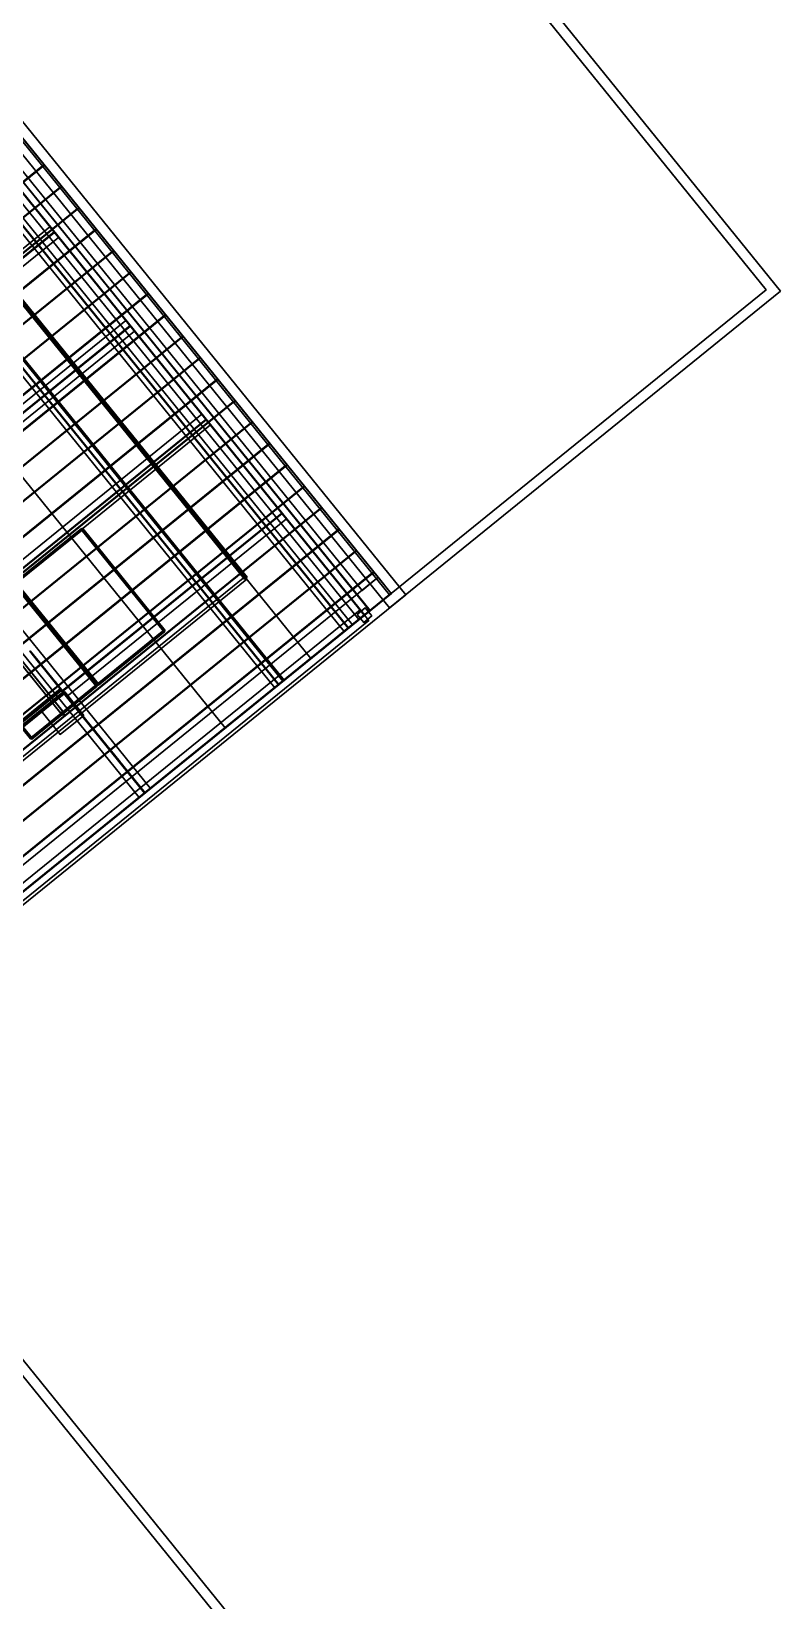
# Model space of a CAD drawing. Header units: millimetres. Extents: x -55410 to 22204, y -30537 to 57267.
# Drawn here: x 11332 to 22204, y -1208 to 21559 of the extents above; entities that cross this region are included whole.
import ezdxf

# ---------------------------------------------------------------- set-up
doc = ezdxf.new("R2010")
doc.units = ezdxf.units.MM
for name, color, linetype in [('B1_east_lower_cross_members', 7, 'Continuous'), ('B2_I_beams', 7, 'Continuous'), ('castellated_flanges', 7, 'Continuous'), ('castellated_webs', 7, 'Continuous'), ('CHS_transverse_braces', 7, 'Continuous'), ('context_east_service', 7, 'Continuous'), ('context_roof_coping', 7, 'Continuous'), ('context_south_entrance', 7, 'Continuous'), ('deck_profile_ribs', 7, 'Continuous'), ('flytower_brick_E', 7, 'Continuous'), ('flytower_brick_S', 7, 'Continuous'), ('flytower_timber_E', 7, 'Continuous'), ('flytower_timber_S', 7, 'Continuous'), ('full_web_castellated_end_beam', 7, 'Continuous'), ('inside_wall_E', 7, 'Continuous'), ('metal_roof_deck', 7, 'Continuous'), ('primary_I_end_frames', 7, 'Continuous'), ('PV_aluminium_frames', 7, 'Continuous'), ('PV_row_1', 7, 'Continuous'), ('PV_support_bases', 7, 'Continuous'), ('PV_support_frames', 7, 'Continuous'), ('roof_edge_upstand', 7, 'Continuous'), ('roof_safety_line', 7, 'Continuous'), ('roof_support_posts', 7, 'Continuous'), ('upper_gallery_floor', 7, 'Continuous')]:
    doc.layers.add(name, color=color, linetype=linetype)

msp = doc.modelspace()

# ---------------------------------------------------------------- linework, layer by layer
at = {"layer": 'B1_east_lower_cross_members'}
for points in [[(8416, 16144, 17012), (8542, 15989, 17012), (11728, 18569, 17012), (11602, 18724, 17012)], [(8542, 15989, 17000), (8416, 16144, 17000), (11602, 18724, 17000), (11728, 18569, 17000)], [(8416, 16144, 17000), (8416, 16144, 17012), (11602, 18724, 17012), (11602, 18724, 17000)], [(8416, 16144, 17250), (8542, 15989, 17250), (11728, 18569, 17250), (11602, 18724, 17250)], [(8542, 15989, 17238), (8416, 16144, 17238), (11602, 18724, 17238), (11728, 18569, 17238)], [(8416, 16144, 17238), (8416, 16144, 17250), (11602, 18724, 17250), (11602, 18724, 17238)], [(11602, 18724, 17012), (11728, 18569, 17012), (11728, 18569, 17000), (11602, 18724, 17000)], [(11602, 18724, 17250), (11728, 18569, 17250), (11728, 18569, 17238), (11602, 18724, 17238)], [(8476, 16069, 17238), (8481, 16063, 17238), (11668, 18643, 17238), (11662, 18650, 17238)], [(8481, 16063, 17012), (8476, 16069, 17012), (11662, 18650, 17012), (11668, 18643, 17012)], [(8476, 16069, 17012), (8476, 16069, 17238), (11662, 18650, 17238), (11662, 18650, 17012)], [(8481, 16063, 17238), (8481, 16063, 17012), (11668, 18643, 17012), (11668, 18643, 17238)], [(8542, 15989, 17012), (8542, 15989, 17000), (11728, 18569, 17000), (11728, 18569, 17012)], [(8542, 15989, 17250), (8542, 15989, 17238), (11728, 18569, 17238), (11728, 18569, 17250)], [(11662, 18650, 17238), (11668, 18643, 17238), (11668, 18643, 17012), (11662, 18650, 17012)], [(9517, 14784, 17012), (9643, 14629, 17012), (12829, 17209, 17012), (12703, 17364, 17012)], [(9643, 14629, 17000), (9517, 14784, 17000), (12703, 17364, 17000), (12829, 17209, 17000)], [(9517, 14784, 17000), (9517, 14784, 17012), (12703, 17364, 17012), (12703, 17364, 17000)], [(9517, 14784, 17250), (9643, 14629, 17250), (12829, 17209, 17250), (12703, 17364, 17250)], [(9643, 14629, 17238), (9517, 14784, 17238), (12703, 17364, 17238), (12829, 17209, 17238)], [(9517, 14784, 17238), (9517, 14784, 17250), (12703, 17364, 17250), (12703, 17364, 17238)], [(12703, 17364, 17012), (12829, 17209, 17012), (12829, 17209, 17000), (12703, 17364, 17000)], [(12703, 17364, 17250), (12829, 17209, 17250), (12829, 17209, 17238), (12703, 17364, 17238)], [(9577, 14709, 17238), (9583, 14703, 17238), (12769, 17283, 17238), (12764, 17290, 17238)], [(9583, 14703, 17012), (9577, 14709, 17012), (12764, 17290, 17012), (12769, 17283, 17012)], [(9577, 14709, 17012), (9577, 14709, 17238), (12764, 17290, 17238), (12764, 17290, 17012)], [(9583, 14703, 17238), (9583, 14703, 17012), (12769, 17283, 17012), (12769, 17283, 17238)], [(9643, 14629, 17012), (9643, 14629, 17000), (12829, 17209, 17000), (12829, 17209, 17012)], [(9643, 14629, 17250), (9643, 14629, 17238), (12829, 17209, 17238), (12829, 17209, 17250)], [(12764, 17290, 17238), (12769, 17283, 17238), (12769, 17283, 17012), (12764, 17290, 17012)], [(10618, 13424, 17012), (10744, 13269, 17012), (13931, 15849, 17012), (13805, 16004, 17012)], [(10744, 13269, 17000), (10618, 13424, 17000), (13805, 16004, 17000), (13931, 15849, 17000)], [(10618, 13424, 17000), (10618, 13424, 17012), (13805, 16004, 17012), (13805, 16004, 17000)], [(10618, 13424, 17250), (10744, 13269, 17250), (13931, 15849, 17250), (13805, 16004, 17250)], [(10744, 13269, 17238), (10618, 13424, 17238), (13805, 16004, 17238), (13931, 15849, 17238)], [(10618, 13424, 17238), (10618, 13424, 17250), (13805, 16004, 17250), (13805, 16004, 17238)], [(13805, 16004, 17012), (13931, 15849, 17012), (13931, 15849, 17000), (13805, 16004, 17000)], [(13805, 16004, 17250), (13931, 15849, 17250), (13931, 15849, 17238), (13805, 16004, 17238)], [(10679, 13349, 17238), (10684, 13343, 17238), (13870, 15923, 17238), (13865, 15930, 17238)], [(10684, 13343, 17012), (10679, 13349, 17012), (13865, 15930, 17012), (13870, 15923, 17012)], [(10679, 13349, 17012), (10679, 13349, 17238), (13865, 15930, 17238), (13865, 15930, 17012)], [(10684, 13343, 17238), (10684, 13343, 17012), (13870, 15923, 17012), (13870, 15923, 17238)], [(10744, 13269, 17012), (10744, 13269, 17000), (13931, 15849, 17000), (13931, 15849, 17012)], [(10744, 13269, 17250), (10744, 13269, 17238), (13931, 15849, 17238), (13931, 15849, 17250)], [(13865, 15930, 17238), (13870, 15923, 17238), (13870, 15923, 17012), (13865, 15930, 17012)], [(11720, 12064, 17012), (11846, 11909, 17012), (15032, 14489, 17012), (14906, 14644, 17012)], [(11846, 11909, 17000), (11720, 12064, 17000), (14906, 14644, 17000), (15032, 14489, 17000)], [(11720, 12064, 17000), (11720, 12064, 17012), (14906, 14644, 17012), (14906, 14644, 17000)], [(11720, 12064, 17250), (11846, 11909, 17250), (15032, 14489, 17250), (14906, 14644, 17250)], [(11846, 11909, 17238), (11720, 12064, 17238), (14906, 14644, 17238), (15032, 14489, 17238)], [(11720, 12064, 17238), (11720, 12064, 17250), (14906, 14644, 17250), (14906, 14644, 17238)], [(14906, 14644, 17012), (15032, 14489, 17012), (15032, 14489, 17000), (14906, 14644, 17000)], [(14906, 14644, 17250), (15032, 14489, 17250), (15032, 14489, 17238), (14906, 14644, 17238)], [(11780, 11989, 17238), (11785, 11983, 17238), (14971, 14563, 17238), (14966, 14570, 17238)], [(11785, 11983, 17012), (11780, 11989, 17012), (14966, 14570, 17012), (14971, 14563, 17012)], [(11780, 11989, 17012), (11780, 11989, 17238), (14966, 14570, 17238), (14966, 14570, 17012)], [(11785, 11983, 17238), (11785, 11983, 17012), (14971, 14563, 17012), (14971, 14563, 17238)], [(11846, 11909, 17012), (11846, 11909, 17000), (15032, 14489, 17000), (15032, 14489, 17012)], [(11846, 11909, 17250), (11846, 11909, 17238), (15032, 14489, 17238), (15032, 14489, 17250)], [(14966, 14570, 17238), (14971, 14563, 17238), (14971, 14563, 17012), (14966, 14570, 17012)], [(11720, 12064, 17012), (11720, 12064, 17000), (11846, 11909, 17000), (11846, 11909, 17012)], [(11720, 12064, 17250), (11720, 12064, 17238), (11846, 11909, 17238), (11846, 11909, 17250)], [(11780, 11989, 17238), (11780, 11989, 17012), (11785, 11983, 17012), (11785, 11983, 17238)]]:
    msp.add_3dface(points, dxfattribs=at)
at = {"layer": 'B2_I_beams'}
for points in [[(15873, 12854, 17462), (15990, 12948, 17462), (9319, 21186, 17462), (9202, 21092, 17462)], [(15990, 12948, 17450), (15873, 12854, 17450), (9202, 21092, 17450), (9319, 21186, 17450)], [(15873, 12854, 17650), (15990, 12948, 17650), (9319, 21186, 17650), (9202, 21092, 17650)], [(15990, 12948, 17638), (15873, 12854, 17638), (9202, 21092, 17638), (9319, 21186, 17638)], [(15990, 12948, 17462), (15990, 12948, 17450), (9319, 21186, 17450), (9319, 21186, 17462)], [(15990, 12948, 17650), (15990, 12948, 17638), (9319, 21186, 17638), (9319, 21186, 17650)], [(15873, 12854, 17450), (15873, 12854, 17462), (9202, 21092, 17462), (9202, 21092, 17450)], [(15873, 12854, 17638), (15873, 12854, 17650), (9202, 21092, 17650), (9202, 21092, 17638)], [(15928, 12899, 17638), (15935, 12904, 17638), (9264, 21141, 17638), (9258, 21136, 17638)], [(15935, 12904, 17462), (15928, 12899, 17462), (9258, 21136, 17462), (9264, 21141, 17462)], [(15928, 12899, 17462), (15928, 12899, 17638), (9258, 21136, 17638), (9258, 21136, 17462)], [(15935, 12904, 17638), (15935, 12904, 17462), (9264, 21141, 17462), (9264, 21141, 17638)], [(14863, 12036, 17462), (14979, 12130, 17462), (8309, 20368, 17462), (8192, 20273, 17462)], [(14979, 12130, 17450), (14863, 12036, 17450), (8192, 20273, 17450), (8309, 20368, 17450)], [(14863, 12036, 17650), (14979, 12130, 17650), (8309, 20368, 17650), (8192, 20273, 17650)], [(14979, 12130, 17638), (14863, 12036, 17638), (8192, 20273, 17638), (8309, 20368, 17638)], [(14863, 12036, 17450), (14863, 12036, 17462), (8192, 20273, 17462), (8192, 20273, 17450)], [(14863, 12036, 17638), (14863, 12036, 17650), (8192, 20273, 17650), (8192, 20273, 17638)], [(14918, 12080, 17638), (14924, 12085, 17638), (8254, 20323, 17638), (8247, 20318, 17638)], [(14924, 12085, 17462), (14918, 12080, 17462), (8247, 20318, 17462), (8254, 20323, 17462)], [(14918, 12080, 17462), (14918, 12080, 17638), (8247, 20318, 17638), (8247, 20318, 17462)], [(14924, 12085, 17638), (14924, 12085, 17462), (8254, 20323, 17462), (8254, 20323, 17638)], [(14979, 12130, 17462), (14979, 12130, 17450), (8309, 20368, 17450), (8309, 20368, 17462)], [(14979, 12130, 17650), (14979, 12130, 17638), (8309, 20368, 17638), (8309, 20368, 17650)], [(15873, 12854, 17462), (15873, 12854, 17450), (15990, 12948, 17450), (15990, 12948, 17462)], [(15873, 12854, 17650), (15873, 12854, 17638), (15990, 12948, 17638), (15990, 12948, 17650)], [(15928, 12899, 17638), (15928, 12899, 17462), (15935, 12904, 17462), (15935, 12904, 17638)], [(14863, 12036, 17462), (14863, 12036, 17450), (14979, 12130, 17450), (14979, 12130, 17462)], [(14863, 12036, 17650), (14863, 12036, 17638), (14979, 12130, 17638), (14979, 12130, 17650)], [(14918, 12080, 17638), (14918, 12080, 17462), (14924, 12085, 17462), (14924, 12085, 17638)]]:
    msp.add_3dface(points, dxfattribs=at)
at = {"layer": 'castellated_flanges'}
for points in [[(12897, 10444, 17165), (6226, 18681, 17165), (6389, 18813, 17165), (13060, 10576, 17165)], [(12897, 10444, 17183), (13060, 10576, 17183), (6389, 18813, 17183), (6226, 18681, 17183)], [(12897, 10444, 17947), (6226, 18681, 17947), (6389, 18813, 17947), (13060, 10576, 17947)], [(12897, 10444, 17965), (13060, 10576, 17965), (6389, 18813, 17965), (6226, 18681, 17965)], [(6226, 18681, 17165), (12897, 10444, 17165), (12897, 10444, 17183), (6226, 18681, 17183)], [(6226, 18681, 17947), (12897, 10444, 17947), (12897, 10444, 17965), (6226, 18681, 17965)], [(13060, 10576, 17165), (6389, 18813, 17165), (6389, 18813, 17183), (13060, 10576, 17183)], [(13060, 10576, 17947), (6389, 18813, 17947), (6389, 18813, 17965), (13060, 10576, 17965)], [(12897, 10444, 17165), (13060, 10576, 17165), (13060, 10576, 17183), (12897, 10444, 17183)], [(12897, 10444, 17947), (13060, 10576, 17947), (13060, 10576, 17965), (12897, 10444, 17965)]]:
    msp.add_3dface(points, dxfattribs=at)
at = {"layer": 'castellated_webs'}
for points in [[(11863, 11880, 17183), (11308, 12567, 17183), (11314, 12572, 17183), (11870, 11885, 17183)], [(11308, 12567, 17334), (11863, 11880, 17334), (11870, 11885, 17334), (11314, 12572, 17334)], [(11863, 11880, 17796), (11308, 12567, 17796), (11314, 12572, 17796), (11870, 11885, 17796)], [(11308, 12567, 17947), (11863, 11880, 17947), (11870, 11885, 17947), (11314, 12572, 17947)], [(11418, 12431, 17334), (11308, 12567, 17334), (11314, 12572, 17334), (11424, 12436, 17334)], [(11308, 12567, 17796), (11418, 12431, 17796), (11424, 12436, 17796), (11314, 12572, 17796)], [(11863, 11880, 17334), (11308, 12567, 17334), (11308, 12567, 17183), (11863, 11880, 17183)], [(11863, 11880, 17947), (11308, 12567, 17947), (11308, 12567, 17796), (11863, 11880, 17796)], [(11418, 12431, 17796), (11308, 12567, 17796), (11308, 12567, 17334), (11418, 12431, 17334)], [(11870, 11885, 17183), (11314, 12572, 17183), (11314, 12572, 17334), (11870, 11885, 17334)], [(11870, 11885, 17796), (11314, 12572, 17796), (11314, 12572, 17947), (11870, 11885, 17947)], [(11424, 12436, 17334), (11314, 12572, 17334), (11314, 12572, 17796), (11424, 12436, 17796)], [(11418, 12431, 17796), (11418, 12431, 17334), (11424, 12436, 17334), (11424, 12436, 17796)], [(11502, 12327, 17796), (11418, 12431, 17565), (11424, 12436, 17565), (11508, 12332, 17796)], [(11418, 12431, 17565), (11418, 12431, 17796), (11424, 12436, 17796), (11424, 12436, 17565)], [(11418, 12431, 17796), (11502, 12327, 17796), (11508, 12332, 17796), (11424, 12436, 17796)], [(11502, 12327, 17334), (11418, 12431, 17334), (11424, 12436, 17334), (11508, 12332, 17334)], [(11418, 12431, 17334), (11418, 12431, 17565), (11424, 12436, 17565), (11424, 12436, 17334)], [(11418, 12431, 17565), (11502, 12327, 17334), (11508, 12332, 17334), (11424, 12436, 17565)], [(11418, 12431, 17796), (11418, 12431, 17565), (11502, 12327, 17796)], [(11418, 12431, 17565), (11418, 12431, 17334), (11502, 12327, 17334)], [(11508, 12332, 17796), (11424, 12436, 17565), (11424, 12436, 17796)], [(11508, 12332, 17334), (11424, 12436, 17334), (11424, 12436, 17565)], [(11753, 12016, 17565), (11669, 12120, 17796), (11676, 12125, 17796), (11760, 12021, 17565)], [(11669, 12120, 17796), (11753, 12016, 17796), (11760, 12021, 17796), (11676, 12125, 17796)], [(11753, 12016, 17334), (11669, 12120, 17334), (11676, 12125, 17334), (11760, 12021, 17334)], [(11669, 12120, 17334), (11753, 12016, 17565), (11760, 12021, 17565), (11676, 12125, 17334)], [(11753, 12016, 17796), (11669, 12120, 17796), (11753, 12016, 17565)], [(11753, 12016, 17565), (11669, 12120, 17334), (11753, 12016, 17334)], [(11760, 12021, 17565), (11676, 12125, 17796), (11760, 12021, 17796)], [(11760, 12021, 17334), (11676, 12125, 17334), (11760, 12021, 17565)], [(11863, 11880, 17334), (11753, 12016, 17334), (11760, 12021, 17334), (11870, 11885, 17334)], [(11753, 12016, 17334), (11753, 12016, 17796), (11760, 12021, 17796), (11760, 12021, 17334)], [(11753, 12016, 17796), (11863, 11880, 17796), (11870, 11885, 17796), (11760, 12021, 17796)], [(11753, 12016, 17796), (11753, 12016, 17565), (11760, 12021, 17565), (11760, 12021, 17796)], [(11753, 12016, 17565), (11753, 12016, 17334), (11760, 12021, 17334), (11760, 12021, 17565)], [(11863, 11880, 17796), (11753, 12016, 17796), (11753, 12016, 17334), (11863, 11880, 17334)], [(11870, 11885, 17334), (11760, 12021, 17334), (11760, 12021, 17796), (11870, 11885, 17796)], [(12419, 11194, 17183), (11863, 11880, 17183), (11870, 11885, 17183), (12426, 11199, 17183)], [(11863, 11880, 17183), (11863, 11880, 17334), (11870, 11885, 17334), (11870, 11885, 17183)], [(11863, 11880, 17334), (12419, 11194, 17334), (12426, 11199, 17334), (11870, 11885, 17334)], [(12419, 11194, 17796), (11863, 11880, 17796), (11870, 11885, 17796), (12426, 11199, 17796)], [(11863, 11880, 17796), (11863, 11880, 17947), (11870, 11885, 17947), (11870, 11885, 17796)], [(11863, 11880, 17947), (12419, 11194, 17947), (12426, 11199, 17947), (11870, 11885, 17947)], [(11974, 11744, 17334), (11863, 11880, 17334), (11870, 11885, 17334), (11980, 11749, 17334)], [(11863, 11880, 17334), (11863, 11880, 17796), (11870, 11885, 17796), (11870, 11885, 17334)], [(11863, 11880, 17796), (11974, 11744, 17796), (11980, 11749, 17796), (11870, 11885, 17796)], [(11863, 11880, 17334), (11863, 11880, 17183), (11870, 11885, 17183), (11870, 11885, 17334)], [(11863, 11880, 17947), (11863, 11880, 17796), (11870, 11885, 17796), (11870, 11885, 17947)], [(11863, 11880, 17796), (11863, 11880, 17334), (11870, 11885, 17334), (11870, 11885, 17796)], [(12419, 11194, 17334), (11863, 11880, 17334), (11863, 11880, 17183), (12419, 11194, 17183)], [(12419, 11194, 17947), (11863, 11880, 17947), (11863, 11880, 17796), (12419, 11194, 17796)], [(11974, 11744, 17796), (11863, 11880, 17796), (11863, 11880, 17334), (11974, 11744, 17334)], [(12426, 11199, 17183), (11870, 11885, 17183), (11870, 11885, 17334), (12426, 11199, 17334)], [(12426, 11199, 17796), (11870, 11885, 17796), (11870, 11885, 17947), (12426, 11199, 17947)], [(11980, 11749, 17334), (11870, 11885, 17334), (11870, 11885, 17796), (11980, 11749, 17796)], [(11974, 11744, 17796), (11974, 11744, 17334), (11980, 11749, 17334), (11980, 11749, 17796)], [(12057, 11640, 17796), (11974, 11744, 17565), (11980, 11749, 17565), (12064, 11646, 17796)], [(11974, 11744, 17565), (11974, 11744, 17796), (11980, 11749, 17796), (11980, 11749, 17565)], [(11974, 11744, 17796), (12057, 11640, 17796), (12064, 11646, 17796), (11980, 11749, 17796)], [(12057, 11640, 17334), (11974, 11744, 17334), (11980, 11749, 17334), (12064, 11646, 17334)], [(11974, 11744, 17334), (11974, 11744, 17565), (11980, 11749, 17565), (11980, 11749, 17334)], [(11974, 11744, 17565), (12057, 11640, 17334), (12064, 11646, 17334), (11980, 11749, 17565)], [(11974, 11744, 17796), (11974, 11744, 17565), (12057, 11640, 17796)], [(11974, 11744, 17565), (11974, 11744, 17334), (12057, 11640, 17334)], [(12064, 11646, 17796), (11980, 11749, 17565), (11980, 11749, 17796)], [(12064, 11646, 17334), (11980, 11749, 17334), (11980, 11749, 17565)], [(12309, 11330, 17565), (12225, 11433, 17796), (12232, 11438, 17796), (12315, 11335, 17565)], [(12225, 11433, 17796), (12309, 11330, 17796), (12315, 11335, 17796), (12232, 11438, 17796)], [(12309, 11330, 17334), (12225, 11433, 17334), (12232, 11438, 17334), (12315, 11335, 17334)], [(12225, 11433, 17334), (12309, 11330, 17565), (12315, 11335, 17565), (12232, 11438, 17334)], [(12309, 11330, 17796), (12225, 11433, 17796), (12309, 11330, 17565)], [(12309, 11330, 17565), (12225, 11433, 17334), (12309, 11330, 17334)], [(12315, 11335, 17565), (12232, 11438, 17796), (12315, 11335, 17796)], [(12315, 11335, 17334), (12232, 11438, 17334), (12315, 11335, 17565)], [(12419, 11194, 17334), (12309, 11330, 17334), (12315, 11335, 17334), (12426, 11199, 17334)], [(12309, 11330, 17334), (12309, 11330, 17796), (12315, 11335, 17796), (12315, 11335, 17334)], [(12309, 11330, 17796), (12419, 11194, 17796), (12426, 11199, 17796), (12315, 11335, 17796)], [(12309, 11330, 17796), (12309, 11330, 17565), (12315, 11335, 17565), (12315, 11335, 17796)], [(12309, 11330, 17565), (12309, 11330, 17334), (12315, 11335, 17334), (12315, 11335, 17565)], [(12419, 11194, 17796), (12309, 11330, 17796), (12309, 11330, 17334), (12419, 11194, 17334)], [(12426, 11199, 17334), (12315, 11335, 17334), (12315, 11335, 17796), (12426, 11199, 17796)], [(12975, 10507, 17183), (12419, 11194, 17183), (12426, 11199, 17183), (12981, 10512, 17183)], [(12419, 11194, 17183), (12419, 11194, 17334), (12426, 11199, 17334), (12426, 11199, 17183)], [(12419, 11194, 17334), (12975, 10507, 17334), (12981, 10512, 17334), (12426, 11199, 17334)], [(12975, 10507, 17796), (12419, 11194, 17796), (12426, 11199, 17796), (12981, 10512, 17796)], [(12419, 11194, 17796), (12419, 11194, 17947), (12426, 11199, 17947), (12426, 11199, 17796)], [(12419, 11194, 17947), (12975, 10507, 17947), (12981, 10512, 17947), (12426, 11199, 17947)], [(12529, 11058, 17334), (12419, 11194, 17334), (12426, 11199, 17334), (12536, 11063, 17334)], [(12419, 11194, 17334), (12419, 11194, 17796), (12426, 11199, 17796), (12426, 11199, 17334)], [(12419, 11194, 17796), (12529, 11058, 17796), (12536, 11063, 17796), (12426, 11199, 17796)], [(12419, 11194, 17334), (12419, 11194, 17183), (12426, 11199, 17183), (12426, 11199, 17334)], [(12419, 11194, 17947), (12419, 11194, 17796), (12426, 11199, 17796), (12426, 11199, 17947)], [(12419, 11194, 17796), (12419, 11194, 17334), (12426, 11199, 17334), (12426, 11199, 17796)], [(12975, 10507, 17334), (12419, 11194, 17334), (12419, 11194, 17183), (12975, 10507, 17183)], [(12975, 10507, 17947), (12419, 11194, 17947), (12419, 11194, 17796), (12975, 10507, 17796)], [(12529, 11058, 17796), (12419, 11194, 17796), (12419, 11194, 17334), (12529, 11058, 17334)], [(12981, 10512, 17183), (12426, 11199, 17183), (12426, 11199, 17334), (12981, 10512, 17334)], [(12981, 10512, 17796), (12426, 11199, 17796), (12426, 11199, 17947), (12981, 10512, 17947)], [(12536, 11063, 17334), (12426, 11199, 17334), (12426, 11199, 17796), (12536, 11063, 17796)], [(12529, 11058, 17796), (12529, 11058, 17334), (12536, 11063, 17334), (12536, 11063, 17796)], [(12613, 10954, 17796), (12529, 11058, 17565), (12536, 11063, 17565), (12620, 10959, 17796)], [(12529, 11058, 17565), (12529, 11058, 17796), (12536, 11063, 17796), (12536, 11063, 17565)], [(12529, 11058, 17796), (12613, 10954, 17796), (12620, 10959, 17796), (12536, 11063, 17796)], [(12613, 10954, 17334), (12529, 11058, 17334), (12536, 11063, 17334), (12620, 10959, 17334)], [(12529, 11058, 17334), (12529, 11058, 17565), (12536, 11063, 17565), (12536, 11063, 17334)], [(12529, 11058, 17565), (12613, 10954, 17334), (12620, 10959, 17334), (12536, 11063, 17565)], [(12529, 11058, 17796), (12529, 11058, 17565), (12613, 10954, 17796)], [(12529, 11058, 17565), (12529, 11058, 17334), (12613, 10954, 17334)], [(12620, 10959, 17796), (12536, 11063, 17565), (12536, 11063, 17796)], [(12620, 10959, 17334), (12536, 11063, 17334), (12536, 11063, 17565)], [(12865, 10643, 17565), (12781, 10747, 17796), (12787, 10752, 17796), (12871, 10648, 17565)], [(12781, 10747, 17796), (12865, 10643, 17796), (12871, 10648, 17796), (12787, 10752, 17796)], [(12865, 10643, 17334), (12781, 10747, 17334), (12787, 10752, 17334), (12871, 10648, 17334)], [(12781, 10747, 17334), (12865, 10643, 17565), (12871, 10648, 17565), (12787, 10752, 17334)], [(12865, 10643, 17796), (12781, 10747, 17796), (12865, 10643, 17565)], [(12865, 10643, 17565), (12781, 10747, 17334), (12865, 10643, 17334)], [(12871, 10648, 17565), (12787, 10752, 17796), (12871, 10648, 17796)], [(12871, 10648, 17334), (12787, 10752, 17334), (12871, 10648, 17565)], [(12975, 10507, 17334), (12865, 10643, 17334), (12871, 10648, 17334), (12981, 10512, 17334)], [(12865, 10643, 17334), (12865, 10643, 17796), (12871, 10648, 17796), (12871, 10648, 17334)], [(12865, 10643, 17796), (12975, 10507, 17796), (12981, 10512, 17796), (12871, 10648, 17796)], [(12865, 10643, 17796), (12865, 10643, 17565), (12871, 10648, 17565), (12871, 10648, 17796)], [(12865, 10643, 17565), (12865, 10643, 17334), (12871, 10648, 17334), (12871, 10648, 17565)], [(12975, 10507, 17796), (12865, 10643, 17796), (12865, 10643, 17334), (12975, 10507, 17334)], [(12981, 10512, 17334), (12871, 10648, 17334), (12871, 10648, 17796), (12981, 10512, 17796)], [(12975, 10507, 17334), (12975, 10507, 17183), (12981, 10512, 17183), (12981, 10512, 17334)], [(12975, 10507, 17947), (12975, 10507, 17796), (12981, 10512, 17796), (12981, 10512, 17947)], [(12975, 10507, 17796), (12975, 10507, 17334), (12981, 10512, 17334), (12981, 10512, 17796)]]:
    msp.add_3dface(points, dxfattribs=at)
at = {"layer": 'CHS_transverse_braces'}
for points in [[(9431, 10129, 17099), (9426, 10136, 17125), (11751, 12019, 17125), (11757, 12012, 17099)], [(9426, 10136, 17125), (9431, 10129, 17151), (11757, 12012, 17151), (11751, 12019, 17125)], [(9446, 10112, 17082), (9431, 10129, 17099), (11757, 12012, 17099), (11771, 11995, 17082)], [(9431, 10129, 17151), (9446, 10112, 17168), (11771, 11995, 17168), (11757, 12012, 17151)], [(9463, 10090, 17082), (9446, 10112, 17082), (11771, 11995, 17082), (11788, 11973, 17082)], [(9446, 10112, 17168), (9463, 10090, 17168), (11788, 11973, 17168), (11771, 11995, 17168)], [(9477, 10072, 17099), (9463, 10090, 17082), (11788, 11973, 17082), (11802, 11955, 17099)], [(9463, 10090, 17168), (9477, 10072, 17151), (11802, 11955, 17151), (11788, 11973, 17168)], [(9483, 10066, 17125), (9477, 10072, 17099), (11802, 11955, 17099), (11808, 11949, 17125)], [(9477, 10072, 17151), (9483, 10066, 17125), (11808, 11949, 17125), (11802, 11955, 17151)], [(11808, 11949, 17125), (11757, 12012, 17099), (11751, 12019, 17125)], [(11808, 11949, 17125), (11751, 12019, 17125), (11757, 12012, 17151)], [(11808, 11949, 17125), (11771, 11995, 17082), (11757, 12012, 17099)], [(11808, 11949, 17125), (11757, 12012, 17151), (11771, 11995, 17168)], [(11808, 11949, 17125), (11788, 11973, 17082), (11771, 11995, 17082)], [(11808, 11949, 17125), (11771, 11995, 17168), (11788, 11973, 17168)], [(11808, 11949, 17125), (11802, 11955, 17099), (11788, 11973, 17082)], [(11808, 11949, 17125), (11788, 11973, 17168), (11802, 11955, 17151)]]:
    msp.add_3dface(points, dxfattribs=at)
at = {"layer": 'context_east_service'}
for points in [[(16553, 13405), (-9564, 45656), (-4124, 50061), (21993, 17810)], [(16553, 13405, 6000), (21993, 17810, 6000), (-4124, 50061, 6000), (-9564, 45656, 6000)], [(21993, 17810), (-4124, 50061), (-4124, 50061, 6000), (21993, 17810, 6000)], [(-9564, 45656), (16553, 13405), (16553, 13405, 6000), (-9564, 45656, 6000)], [(16553, 13405), (21993, 17810), (21993, 17810, 6000), (16553, 13405, 6000)]]:
    msp.add_3dface(points, dxfattribs=at)
at = {"layer": 'context_roof_coping'}
for points in [[(16531, 13194, 6000), (-9775, 45678, 6000), (-4101, 50272, 6000), (22204, 17788, 6000)], [(16531, 13194, 6180), (22204, 17788, 6180), (-4101, 50272, 6180), (-9775, 45678, 6180)], [(22204, 17788, 6000), (-4101, 50272, 6000), (-4101, 50272, 6180), (22204, 17788, 6180)], [(-9775, 45678, 6000), (16531, 13194, 6000), (16531, 13194, 6180), (-9775, 45678, 6180)], [(16531, 13194, 6000), (22204, 17788, 6000), (22204, 17788, 6180), (16531, 13194, 6180)], [(-2259, -18106, 7500), (-10314, -8159, 7500), (7794, 6504, 7500), (15849, -3443, 7500)], [(-2259, -18106, 7680), (15849, -3443, 7680), (7794, 6504, 7680), (-10314, -8159, 7680)], [(15849, -3443, 7500), (7794, 6504, 7500), (7794, 6504, 7680), (15849, -3443, 7680)]]:
    msp.add_3dface(points, dxfattribs=at)
at = {"layer": 'context_south_entrance'}
for points in [[(-2236, -17895), (-10103, -8181), (7771, 6293), (15638, -3421)], [(-2236, -17895, 7500), (15638, -3421, 7500), (7771, 6293, 7500), (-10103, -8181, 7500)], [(15638, -3421), (7771, 6293), (7771, 6293, 7500), (15638, -3421, 7500)]]:
    msp.add_3dface(points, dxfattribs=at)
at = {"layer": 'deck_profile_ribs'}
for points in [[(-5037, 6220, 17967), (-5032, 6214, 17967), (11521, 19619, 17967), (11516, 19625, 17967)], [(-5032, 6214, 17959), (-5037, 6220, 17959), (11516, 19625, 17959), (11521, 19619, 17959)], [(-5037, 6220, 17959), (-5037, 6220, 17967), (11516, 19625, 17967), (11516, 19625, 17959)], [(-5032, 6214, 17967), (-5032, 6214, 17959), (11521, 19619, 17959), (11521, 19619, 17967)], [(11516, 19625, 17967), (11521, 19619, 17967), (11521, 19619, 17959), (11516, 19625, 17959)], [(-4785, 5909, 17967), (-4780, 5903, 17967), (11773, 19308, 17967), (11768, 19314, 17967)], [(-4780, 5903, 17959), (-4785, 5909, 17959), (11768, 19314, 17959), (11773, 19308, 17959)], [(-4785, 5909, 17959), (-4785, 5909, 17967), (11768, 19314, 17967), (11768, 19314, 17959)], [(-4780, 5903, 17967), (-4780, 5903, 17959), (11773, 19308, 17959), (11773, 19308, 17967)], [(11768, 19314, 17967), (11773, 19308, 17967), (11773, 19308, 17959), (11768, 19314, 17959)], [(-4534, 5599, 17967), (-4529, 5592, 17967), (12025, 18997, 17967), (12020, 19003, 17967)], [(-4529, 5592, 17959), (-4534, 5599, 17959), (12020, 19003, 17959), (12025, 18997, 17959)], [(-4534, 5599, 17959), (-4534, 5599, 17967), (12020, 19003, 17967), (12020, 19003, 17959)], [(-4529, 5592, 17967), (-4529, 5592, 17959), (12025, 18997, 17959), (12025, 18997, 17967)], [(12020, 19003, 17967), (12025, 18997, 17967), (12025, 18997, 17959), (12020, 19003, 17959)], [(-4282, 5288, 17967), (-4277, 5281, 17967), (12276, 18686, 17967), (12271, 18692, 17967)], [(-4277, 5281, 17959), (-4282, 5288, 17959), (12271, 18692, 17959), (12276, 18686, 17959)], [(-4282, 5288, 17959), (-4282, 5288, 17967), (12271, 18692, 17967), (12271, 18692, 17959)], [(-4277, 5281, 17967), (-4277, 5281, 17959), (12276, 18686, 17959), (12276, 18686, 17967)], [(12271, 18692, 17967), (12276, 18686, 17967), (12276, 18686, 17959), (12271, 18692, 17959)], [(-4030, 4977, 17967), (-4025, 4971, 17967), (12528, 18375, 17967), (12523, 18381, 17967)], [(-4025, 4971, 17959), (-4030, 4977, 17959), (12523, 18381, 17959), (12528, 18375, 17959)], [(-4030, 4977, 17959), (-4030, 4977, 17967), (12523, 18381, 17967), (12523, 18381, 17959)], [(-4025, 4971, 17967), (-4025, 4971, 17959), (12528, 18375, 17959), (12528, 18375, 17967)], [(12523, 18381, 17967), (12528, 18375, 17967), (12528, 18375, 17959), (12523, 18381, 17959)], [(-3778, 4666, 17967), (-3773, 4660, 17967), (12780, 18064, 17967), (12775, 18071, 17967)], [(-3773, 4660, 17959), (-3778, 4666, 17959), (12775, 18071, 17959), (12780, 18064, 17959)], [(-3778, 4666, 17959), (-3778, 4666, 17967), (12775, 18071, 17967), (12775, 18071, 17959)], [(-3773, 4660, 17967), (-3773, 4660, 17959), (12780, 18064, 17959), (12780, 18064, 17967)], [(12775, 18071, 17967), (12780, 18064, 17967), (12780, 18064, 17959), (12775, 18071, 17959)], [(-3527, 4355, 17967), (-3522, 4349, 17967), (13032, 17753, 17967), (13026, 17760, 17967)], [(-3522, 4349, 17959), (-3527, 4355, 17959), (13026, 17760, 17959), (13032, 17753, 17959)], [(-3527, 4355, 17959), (-3527, 4355, 17967), (13026, 17760, 17967), (13026, 17760, 17959)], [(13026, 17760, 17967), (13032, 17753, 17967), (13032, 17753, 17959), (13026, 17760, 17959)], [(-3522, 4349, 17967), (-3522, 4349, 17959), (13032, 17753, 17959), (13032, 17753, 17967)], [(-3275, 4044, 17967), (-3270, 4038, 17967), (13283, 17443, 17967), (13278, 17449, 17967)], [(-3270, 4038, 17959), (-3275, 4044, 17959), (13278, 17449, 17959), (13283, 17443, 17959)], [(-3275, 4044, 17959), (-3275, 4044, 17967), (13278, 17449, 17967), (13278, 17449, 17959)], [(-3270, 4038, 17967), (-3270, 4038, 17959), (13283, 17443, 17959), (13283, 17443, 17967)], [(13278, 17449, 17967), (13283, 17443, 17967), (13283, 17443, 17959), (13278, 17449, 17959)], [(-3023, 3733, 17967), (-3018, 3727, 17967), (13535, 17132, 17967), (13530, 17138, 17967)], [(-3018, 3727, 17959), (-3023, 3733, 17959), (13530, 17138, 17959), (13535, 17132, 17959)], [(-3023, 3733, 17959), (-3023, 3733, 17967), (13530, 17138, 17967), (13530, 17138, 17959)], [(-3018, 3727, 17967), (-3018, 3727, 17959), (13535, 17132, 17959), (13535, 17132, 17967)], [(13530, 17138, 17967), (13535, 17132, 17967), (13535, 17132, 17959), (13530, 17138, 17959)], [(-2772, 3423, 17967), (-2766, 3416, 17967), (13787, 16821, 17967), (13782, 16827, 17967)], [(-2766, 3416, 17959), (-2772, 3423, 17959), (13782, 16827, 17959), (13787, 16821, 17959)], [(-2772, 3423, 17959), (-2772, 3423, 17967), (13782, 16827, 17967), (13782, 16827, 17959)], [(-2766, 3416, 17967), (-2766, 3416, 17959), (13787, 16821, 17959), (13787, 16821, 17967)], [(13782, 16827, 17967), (13787, 16821, 17967), (13787, 16821, 17959), (13782, 16827, 17959)], [(-2520, 3112, 17967), (-2515, 3105, 17967), (14038, 16510, 17967), (14033, 16516, 17967)], [(-2515, 3105, 17959), (-2520, 3112, 17959), (14033, 16516, 17959), (14038, 16510, 17959)], [(-2520, 3112, 17959), (-2520, 3112, 17967), (14033, 16516, 17967), (14033, 16516, 17959)], [(-2515, 3105, 17967), (-2515, 3105, 17959), (14038, 16510, 17959), (14038, 16510, 17967)], [(14033, 16516, 17967), (14038, 16510, 17967), (14038, 16510, 17959), (14033, 16516, 17959)], [(-2268, 2801, 17967), (-2263, 2795, 17967), (14290, 16199, 17967), (14285, 16205, 17967)], [(-2263, 2795, 17959), (-2268, 2801, 17959), (14285, 16205, 17959), (14290, 16199, 17959)], [(-2268, 2801, 17959), (-2268, 2801, 17967), (14285, 16205, 17967), (14285, 16205, 17959)], [(-2263, 2795, 17967), (-2263, 2795, 17959), (14290, 16199, 17959), (14290, 16199, 17967)], [(14285, 16205, 17967), (14290, 16199, 17967), (14290, 16199, 17959), (14285, 16205, 17959)], [(-2016, 2490, 17967), (-2011, 2484, 17967), (14542, 15888, 17967), (14537, 15894, 17967)], [(-2011, 2484, 17959), (-2016, 2490, 17959), (14537, 15894, 17959), (14542, 15888, 17959)], [(-2016, 2490, 17959), (-2016, 2490, 17967), (14537, 15894, 17967), (14537, 15894, 17959)], [(-2011, 2484, 17967), (-2011, 2484, 17959), (14542, 15888, 17959), (14542, 15888, 17967)], [(14537, 15894, 17967), (14542, 15888, 17967), (14542, 15888, 17959), (14537, 15894, 17959)], [(-1765, 2179, 17967), (-1760, 2173, 17967), (14794, 15577, 17967), (14789, 15584, 17967)], [(-1760, 2173, 17959), (-1765, 2179, 17959), (14789, 15584, 17959), (14794, 15577, 17959)], [(-1765, 2179, 17959), (-1765, 2179, 17967), (14789, 15584, 17967), (14789, 15584, 17959)], [(-1760, 2173, 17967), (-1760, 2173, 17959), (14794, 15577, 17959), (14794, 15577, 17967)], [(14789, 15584, 17967), (14794, 15577, 17967), (14794, 15577, 17959), (14789, 15584, 17959)], [(-1513, 1868, 17967), (-1508, 1862, 17967), (15045, 15267, 17967), (15040, 15273, 17967)], [(-1508, 1862, 17959), (-1513, 1868, 17959), (15040, 15273, 17959), (15045, 15267, 17959)], [(-1513, 1868, 17959), (-1513, 1868, 17967), (15040, 15273, 17967), (15040, 15273, 17959)], [(-1508, 1862, 17967), (-1508, 1862, 17959), (15045, 15267, 17959), (15045, 15267, 17967)], [(15040, 15273, 17967), (15045, 15267, 17967), (15045, 15267, 17959), (15040, 15273, 17959)], [(-1261, 1557, 17967), (-1256, 1551, 17967), (15297, 14956, 17967), (15292, 14962, 17967)], [(-1256, 1551, 17959), (-1261, 1557, 17959), (15292, 14962, 17959), (15297, 14956, 17959)], [(-1261, 1557, 17959), (-1261, 1557, 17967), (15292, 14962, 17967), (15292, 14962, 17959)], [(-1256, 1551, 17967), (-1256, 1551, 17959), (15297, 14956, 17959), (15297, 14956, 17967)], [(15292, 14962, 17967), (15297, 14956, 17967), (15297, 14956, 17959), (15292, 14962, 17959)], [(-1009, 1247, 17967), (-1004, 1240, 17967), (15549, 14645, 17967), (15544, 14651, 17967)], [(-1004, 1240, 17959), (-1009, 1247, 17959), (15544, 14651, 17959), (15549, 14645, 17959)], [(-1009, 1247, 17959), (-1009, 1247, 17967), (15544, 14651, 17967), (15544, 14651, 17959)], [(-1004, 1240, 17967), (-1004, 1240, 17959), (15549, 14645, 17959), (15549, 14645, 17967)], [(15544, 14651, 17967), (15549, 14645, 17967), (15549, 14645, 17959), (15544, 14651, 17959)], [(-758, 936, 17967), (-753, 929, 17967), (15801, 14334, 17967), (15796, 14340, 17967)], [(-753, 929, 17959), (-758, 936, 17959), (15796, 14340, 17959), (15801, 14334, 17959)], [(-758, 936, 17959), (-758, 936, 17967), (15796, 14340, 17967), (15796, 14340, 17959)], [(-753, 929, 17967), (-753, 929, 17959), (15801, 14334, 17959), (15801, 14334, 17967)], [(15796, 14340, 17967), (15801, 14334, 17967), (15801, 14334, 17959), (15796, 14340, 17959)], [(-506, 625, 17967), (-501, 619, 17967), (16052, 14023, 17967), (16047, 14029, 17967)], [(-501, 619, 17959), (-506, 625, 17959), (16047, 14029, 17959), (16052, 14023, 17959)], [(-506, 625, 17959), (-506, 625, 17967), (16047, 14029, 17967), (16047, 14029, 17959)], [(-501, 619, 17967), (-501, 619, 17959), (16052, 14023, 17959), (16052, 14023, 17967)], [(16047, 14029, 17967), (16052, 14023, 17967), (16052, 14023, 17959), (16047, 14029, 17959)], [(-254, 314, 17967), (-249, 308, 17967), (16304, 13712, 17967), (16299, 13718, 17967)], [(-249, 308, 17959), (-254, 314, 17959), (16299, 13718, 17959), (16304, 13712, 17959)], [(-254, 314, 17959), (-254, 314, 17967), (16299, 13718, 17967), (16299, 13718, 17959)], [(-249, 308, 17967), (-249, 308, 17959), (16304, 13712, 17959), (16304, 13712, 17967)], [(16299, 13718, 17967), (16304, 13712, 17967), (16304, 13712, 17959), (16299, 13718, 17959)], [(-3, 3, 17967), (3, -3, 17967), (16556, 13401, 17967), (16551, 13408, 17967)], [(3, -3, 17959), (-3, 3, 17959), (16551, 13408, 17959), (16556, 13401, 17959)], [(-3, 3, 17959), (-3, 3, 17967), (16551, 13408, 17967), (16551, 13408, 17959)], [(3, -3, 17967), (3, -3, 17959), (16556, 13401, 17959), (16556, 13401, 17967)], [(16551, 13408, 17967), (16556, 13401, 17967), (16556, 13401, 17959), (16551, 13408, 17959)]]:
    msp.add_3dface(points, dxfattribs=at)
at = {"layer": 'flytower_brick_E'}
msp.add_3dface([(16764, 13382), (8709, 23330), (8709, 23330, 10000), (16764, 13382, 10000)], dxfattribs=at)
at = {"layer": 'flytower_brick_S'}
msp.add_3dface([(-22, -211), (16764, 13382), (16764, 13382, 10000), (-22, -211, 10000)], dxfattribs=at)
at = {"layer": 'flytower_timber_E'}
msp.add_3dface([(16764, 13382, 10000), (8709, 23330, 10000), (8709, 23330, 18000), (16764, 13382, 18000)], dxfattribs=at)
at = {"layer": 'flytower_timber_S'}
msp.add_3dface([(-22, -211, 10000), (16764, 13382, 10000), (16764, 13382, 18000), (-22, -211, 18000)], dxfattribs=at)
at = {"layer": 'full_web_castellated_end_beam'}
for points in [[(16083, 13024, 17183), (16246, 13156, 17183), (9575, 21394, 17183), (9412, 21262, 17183)], [(16246, 13156, 17165), (16083, 13024, 17165), (9412, 21262, 17165), (9575, 21394, 17165)], [(16083, 13024, 17965), (16246, 13156, 17965), (9575, 21394, 17965), (9412, 21262, 17965)], [(16246, 13156, 17947), (16083, 13024, 17947), (9412, 21262, 17947), (9575, 21394, 17947)], [(16083, 13024, 17165), (16083, 13024, 17183), (9412, 21262, 17183), (9412, 21262, 17165)], [(16083, 13024, 17947), (16083, 13024, 17965), (9412, 21262, 17965), (9412, 21262, 17947)], [(16162, 13087, 17947), (16168, 13092, 17947), (9497, 21330, 17947), (9491, 21325, 17947)], [(16168, 13092, 17183), (16162, 13087, 17183), (9491, 21325, 17183), (9497, 21330, 17183)], [(16162, 13087, 17183), (16162, 13087, 17947), (9491, 21325, 17947), (9491, 21325, 17183)], [(16168, 13092, 17947), (16168, 13092, 17183), (9497, 21330, 17183), (9497, 21330, 17947)], [(16246, 13156, 17183), (16246, 13156, 17165), (9575, 21394, 17165), (9575, 21394, 17183)], [(16246, 13156, 17965), (16246, 13156, 17947), (9575, 21394, 17947), (9575, 21394, 17965)], [(16083, 13024, 17183), (16083, 13024, 17165), (16246, 13156, 17165), (16246, 13156, 17183)], [(16083, 13024, 17965), (16083, 13024, 17947), (16246, 13156, 17947), (16246, 13156, 17965)], [(16162, 13087, 17947), (16162, 13087, 17183), (16168, 13092, 17183), (16168, 13092, 17947)]]:
    msp.add_3dface(points, dxfattribs=at)
at = {"layer": 'inside_wall_E'}
msp.add_3dface([(16530, 13386, 14565), (8663, 23100, 14565), (8663, 23100, 17965), (16530, 13386, 17965)], dxfattribs=at)
at = {"layer": 'metal_roof_deck'}
for points in [[(16242, 13153, 17965), (9257, 21779, 17965), (9568, 22031, 17965), (16553, 13405, 17965)], [(16242, 13153, 18000), (16553, 13405, 18000), (9568, 22031, 18000), (9257, 21779, 18000)], [(16553, 13405, 17965), (9568, 22031, 17965), (9568, 22031, 18000), (16553, 13405, 18000)], [(15387, 12461, 17965), (8402, 21087, 17965), (9257, 21779, 17965), (16242, 13153, 17965)], [(15387, 12461, 18000), (16242, 13153, 18000), (9257, 21779, 18000), (8402, 21087, 18000)], [(16242, 13153, 17965), (9257, 21779, 17965), (9257, 21779, 18000), (16242, 13153, 18000)], [(9257, 21779, 17965), (16242, 13153, 17965), (16242, 13153, 18000), (9257, 21779, 18000)], [(14999, 12146, 17965), (8013, 20772, 17965), (8402, 21087, 17965), (15387, 12461, 17965)], [(14999, 12146, 18000), (15387, 12461, 18000), (8402, 21087, 18000), (8013, 20772, 18000)], [(15387, 12461, 17965), (8402, 21087, 17965), (8402, 21087, 18000), (15387, 12461, 18000)], [(8402, 21087, 17965), (15387, 12461, 17965), (15387, 12461, 18000), (8402, 21087, 18000)], [(14144, 11454, 17965), (7159, 20080, 17965), (8013, 20772, 17965), (14999, 12146, 17965)], [(14144, 11454, 18000), (14999, 12146, 18000), (8013, 20772, 18000), (7159, 20080, 18000)], [(14999, 12146, 17965), (8013, 20772, 17965), (8013, 20772, 18000), (14999, 12146, 18000)], [(8013, 20772, 17965), (14999, 12146, 17965), (14999, 12146, 18000), (8013, 20772, 18000)], [(10880, 8810, 17965), (3895, 17437, 17965), (7159, 20080, 17965), (14144, 11454, 17965)], [(10880, 8810, 18000), (14144, 11454, 18000), (7159, 20080, 18000), (3895, 17437, 18000)], [(14144, 11454, 17965), (7159, 20080, 17965), (7159, 20080, 18000), (14144, 11454, 18000)], [(7159, 20080, 17965), (14144, 11454, 17965), (14144, 11454, 18000), (7159, 20080, 18000)], [(16242, 13153, 17965), (16553, 13405, 17965), (16553, 13405, 18000), (16242, 13153, 18000)], [(15387, 12461, 17965), (16242, 13153, 17965), (16242, 13153, 18000), (15387, 12461, 18000)], [(14999, 12146, 17965), (15387, 12461, 17965), (15387, 12461, 18000), (14999, 12146, 18000)], [(14144, 11454, 17965), (14999, 12146, 17965), (14999, 12146, 18000), (14144, 11454, 18000)], [(10880, 8810, 17965), (14144, 11454, 17965), (14144, 11454, 18000), (10880, 8810, 18000)]]:
    msp.add_3dface(points, dxfattribs=at)
at = {"layer": 'primary_I_end_frames'}
for points in [[(-63, 78, 17012), (63, -78, 17012), (16228, 13012, 17012), (16102, 13168, 17012)], [(63, -78, 17000), (-63, 78, 17000), (16102, 13168, 17000), (16228, 13012, 17000)], [(-63, 78, 17000), (-63, 78, 17012), (16102, 13168, 17012), (16102, 13168, 17000)], [(-63, 78, 17250), (63, -78, 17250), (16228, 13012, 17250), (16102, 13168, 17250)], [(63, -78, 17238), (-63, 78, 17238), (16102, 13168, 17238), (16228, 13012, 17238)], [(-63, 78, 17238), (-63, 78, 17250), (16102, 13168, 17250), (16102, 13168, 17238)], [(-3, 3, 17238), (3, -3, 17238), (16167, 13087, 17238), (16162, 13093, 17238)], [(3, -3, 17012), (-3, 3, 17012), (16162, 13093, 17012), (16167, 13087, 17012)], [(-3, 3, 17012), (-3, 3, 17238), (16162, 13093, 17238), (16162, 13093, 17012)], [(3, -3, 17238), (3, -3, 17012), (16167, 13087, 17012), (16167, 13087, 17238)], [(63, -78, 17012), (63, -78, 17000), (16228, 13012, 17000), (16228, 13012, 17012)], [(63, -78, 17250), (63, -78, 17238), (16228, 13012, 17238), (16228, 13012, 17250)], [(16102, 13168, 17012), (16228, 13012, 17012), (16228, 13012, 17000), (16102, 13168, 17000)], [(16102, 13168, 17250), (16228, 13012, 17250), (16228, 13012, 17238), (16102, 13168, 17238)], [(16162, 13093, 17238), (16167, 13087, 17238), (16167, 13087, 17012), (16162, 13093, 17012)]]:
    msp.add_3dface(points, dxfattribs=at)
at = {"layer": 'PV_aluminium_frames'}
for points in [[(12073, 14329, 18692), (12058, 14348, 18692), (11093, 13567, 18692), (11108, 13547, 18692)], [(12058, 14348, 18692), (12058, 14348, 18668), (11093, 13567, 18668), (11093, 13567, 18692)], [(12058, 14348, 18668), (12073, 14329, 18668), (11108, 13547, 18668), (11093, 13567, 18668)], [(12058, 14328, 18692), (12077, 14344, 18692), (12073, 14349, 18668), (12054, 14333, 18668)], [(13269, 12872, 18188), (13249, 12856, 18188), (12054, 14333, 18668), (12073, 14349, 18668)], [(12073, 14329, 18692), (12073, 14329, 18668), (12058, 14348, 18668), (12058, 14348, 18692)], [(13253, 12852, 18212), (13273, 12867, 18212), (12077, 14344, 18692), (12058, 14328, 18692)], [(13273, 12867, 18212), (13269, 12872, 18188), (12073, 14349, 18668), (12077, 14344, 18692)], [(12073, 14329, 18668), (12073, 14329, 18692), (11108, 13547, 18692), (11108, 13547, 18668)], [(13249, 12856, 18188), (13253, 12852, 18212), (12058, 14328, 18692), (12054, 14333, 18668)], [(12288, 12078, 18188), (12269, 12062, 18188), (11073, 13539, 18668), (11093, 13555, 18668)], [(12269, 12062, 18188), (12273, 12058, 18212), (11077, 13534, 18692), (11073, 13539, 18668)], [(12273, 12058, 18212), (12292, 12073, 18212), (11097, 13550, 18692), (11077, 13534, 18692)], [(11089, 13551, 18668), (11108, 13567, 18668), (12304, 12091, 18188), (12285, 12075, 18188)], [(11093, 13547, 18692), (11089, 13551, 18668), (12285, 12075, 18188), (12288, 12070, 18212)], [(11112, 13562, 18692), (11093, 13547, 18692), (12288, 12070, 18212), (12308, 12086, 18212)], [(12292, 12073, 18212), (12288, 12078, 18188), (11093, 13555, 18668), (11097, 13550, 18692)], [(11108, 13567, 18668), (11112, 13562, 18692), (12308, 12086, 18212), (12304, 12091, 18188)], [(10124, 12770, 18668), (10143, 12786, 18668), (11339, 11309, 18188), (11320, 11293, 18188)], [(10147, 12781, 18692), (10128, 12765, 18692), (11323, 11289, 18212), (11343, 11304, 18212)], [(10143, 12786, 18668), (10147, 12781, 18692), (11343, 11304, 18212), (11339, 11309, 18188)], [(12288, 12090, 18212), (12304, 12071, 18212), (13269, 12852, 18212), (13253, 12872, 18212)], [(12304, 12071, 18188), (12288, 12090, 18188), (13253, 12872, 18188), (13269, 12852, 18188)], [(12288, 12090, 18188), (12288, 12090, 18212), (13253, 12872, 18212), (13253, 12872, 18188)], [(12304, 12071, 18212), (12304, 12071, 18188), (13269, 12852, 18188), (13269, 12852, 18212)], [(13253, 12852, 18212), (13249, 12856, 18188), (13269, 12872, 18188), (13273, 12867, 18212)], [(13253, 12872, 18212), (13269, 12852, 18212), (13269, 12852, 18188), (13253, 12872, 18188)], [(11323, 11309, 18212), (11339, 11289, 18212), (12288, 12058, 18212), (12273, 12078, 18212)], [(11339, 11289, 18188), (11323, 11309, 18188), (12273, 12078, 18188), (12288, 12058, 18188)], [(11323, 11309, 18188), (11323, 11309, 18212), (12273, 12078, 18212), (12273, 12078, 18188)], [(12273, 12058, 18212), (12269, 12062, 18188), (12288, 12078, 18188), (12292, 12073, 18212)], [(12273, 12078, 18212), (12288, 12058, 18212), (12288, 12058, 18188), (12273, 12078, 18188)], [(12308, 12086, 18212), (12288, 12070, 18212), (12285, 12075, 18188), (12304, 12091, 18188)], [(12288, 12090, 18212), (12288, 12090, 18188), (12304, 12071, 18188), (12304, 12071, 18212)], [(11339, 11289, 18212), (11339, 11289, 18188), (12288, 12058, 18188), (12288, 12058, 18212)], [(11343, 11304, 18212), (11323, 11289, 18212), (11320, 11293, 18188), (11339, 11309, 18188)], [(11323, 11309, 18212), (11323, 11309, 18188), (11339, 11289, 18188), (11339, 11289, 18212)]]:
    msp.add_3dface(points, dxfattribs=at)
at = {"layer": 'PV_row_1'}
for points in [[(12296, 12080, 18200), (13261, 12862, 18200), (12065, 14338, 18680), (11100, 13557, 18680)], [(11331, 11299, 18200), (12281, 12068, 18200), (11085, 13544, 18680), (10135, 12776, 18680)]]:
    msp.add_3dface(points, dxfattribs=at)
at = {"layer": 'PV_support_bases'}
for points in [[(11752, 11357, 18000), (11475, 11699, 18000), (11817, 11975, 18000), (12094, 11634, 18000)], [(11752, 11357, 18080), (12094, 11634, 18080), (11817, 11975, 18080), (11475, 11699, 18080)], [(11817, 11975, 18000), (11475, 11699, 18000), (11475, 11699, 18080), (11817, 11975, 18080)], [(12094, 11634, 18000), (11817, 11975, 18000), (11817, 11975, 18080), (12094, 11634, 18080)], [(11475, 11699, 18000), (11752, 11357, 18000), (11752, 11357, 18080), (11475, 11699, 18080)], [(11752, 11357, 18000), (12094, 11634, 18000), (12094, 11634, 18080), (11752, 11357, 18080)]]:
    msp.add_3dface(points, dxfattribs=at)
at = {"layer": 'PV_support_frames'}
for points in [[(11797, 11682, 18161), (11766, 11657, 18161), (10570, 13134, 18641), (10601, 13159, 18641)], [(11766, 11657, 18161), (11772, 11650, 18199), (10576, 13126, 18679), (10570, 13134, 18641)], [(11768, 11654, 18200), (11800, 11679, 18200), (10604, 13156, 18120), (10573, 13131, 18120)], [(11770, 11653, 18160), (11768, 11654, 18200), (10573, 13131, 18120), (10574, 13129, 18080)], [(11801, 11678, 18160), (11770, 11653, 18160), (10574, 13129, 18080), (10605, 13155, 18080)], [(11772, 11650, 18199), (11803, 11675, 18199), (10607, 13151, 18679), (10576, 13126, 18679)], [(11803, 11675, 18199), (11797, 11682, 18161), (10601, 13159, 18641), (10607, 13151, 18679)], [(11800, 11679, 18200), (11801, 11678, 18160), (10605, 13155, 18080), (10604, 13156, 18120)], [(11782, 11638, 18080), (11756, 11669, 18080), (11787, 11694, 18080), (11813, 11663, 18080)], [(11782, 11638, 18200), (11813, 11663, 18200), (11787, 11694, 18200), (11756, 11669, 18200)], [(11787, 11694, 18080), (11756, 11669, 18080), (11756, 11669, 18200), (11787, 11694, 18200)], [(11756, 11669, 18080), (11782, 11638, 18080), (11782, 11638, 18200), (11756, 11669, 18200)], [(11772, 11650, 18199), (11766, 11657, 18161), (11797, 11682, 18161), (11803, 11675, 18199)], [(11768, 11654, 18200), (11770, 11653, 18160), (11801, 11678, 18160), (11800, 11679, 18200)], [(11782, 11638, 18080), (11813, 11663, 18080), (11813, 11663, 18200), (11782, 11638, 18200)], [(11813, 11663, 18080), (11787, 11694, 18080), (11787, 11694, 18200), (11813, 11663, 18200)]]:
    msp.add_3dface(points, dxfattribs=at)
at = {"layer": 'roof_edge_upstand'}
for points in [[(16131, 13449, 18000), (8642, 22697, 18000), (8876, 22886, 18000), (16364, 13638, 18000)], [(16131, 13449, 18300), (16364, 13638, 18300), (8876, 22886, 18300), (8642, 22697, 18300)], [(16364, 13638, 18000), (8876, 22886, 18000), (8876, 22886, 18300), (16364, 13638, 18300)], [(8642, 22697, 18000), (16131, 13449, 18000), (16131, 13449, 18300), (8642, 22697, 18300)], [(0, 0, 18000), (-189, 233, 18000), (16364, 13638, 18000), (16553, 13405, 18000)], [(0, 0, 18300), (16553, 13405, 18300), (16364, 13638, 18300), (-189, 233, 18300)], [(16364, 13638, 18000), (-189, 233, 18000), (-189, 233, 18300), (16364, 13638, 18300)], [(16131, 13449, 18000), (16364, 13638, 18000), (16364, 13638, 18300), (16131, 13449, 18300)], [(16553, 13405, 18000), (16364, 13638, 18000), (16364, 13638, 18300), (16553, 13405, 18300)], [(0, 0, 18000), (16553, 13405, 18000), (16553, 13405, 18300), (0, 0, 18300)]]:
    msp.add_3dface(points, dxfattribs=at)
at = {"layer": 'roof_safety_line'}
for points in [[(8482, 21023, 18022), (8447, 20995, 18022), (14426, 13612, 18022), (14461, 13640, 18022)], [(8447, 20995, 18002), (8482, 21023, 18002), (14461, 13640, 18002), (14426, 13612, 18002)], [(8447, 20995, 18022), (8447, 20995, 18002), (14426, 13612, 18002), (14426, 13612, 18022)], [(8482, 21023, 18002), (8482, 21023, 18022), (14461, 13640, 18022), (14461, 13640, 18002)], [(14458, 13609, 18022), (14429, 13644, 18022), (1762, 3386, 18022), (1790, 3351, 18022)], [(14429, 13644, 18022), (14429, 13644, 18002), (1762, 3386, 18002), (1762, 3386, 18022)], [(14429, 13644, 18002), (14458, 13609, 18002), (1790, 3351, 18002), (1762, 3386, 18002)], [(14458, 13609, 18002), (14458, 13609, 18022), (1790, 3351, 18022), (1790, 3351, 18002)], [(14461, 13640, 18022), (14426, 13612, 18022), (14426, 13612, 18002), (14461, 13640, 18002)], [(14458, 13609, 18022), (14458, 13609, 18002), (14429, 13644, 18002), (14429, 13644, 18022)]]:
    msp.add_3dface(points, dxfattribs=at)
at = {"layer": 'roof_support_posts'}
for points in [[(16154, 12984, 14565), (16059, 13101, 14565), (16176, 13195, 14565), (16270, 13079, 14565)], [(16154, 12984, 17965), (16270, 13079, 17965), (16176, 13195, 17965), (16059, 13101, 17965)], [(16176, 13195, 14565), (16059, 13101, 14565), (16059, 13101, 17965), (16176, 13195, 17965)], [(16059, 13101, 14565), (16154, 12984, 14565), (16154, 12984, 17965), (16059, 13101, 17965)], [(16154, 12984, 14565), (16270, 13079, 14565), (16270, 13079, 17965), (16154, 12984, 17965)], [(16270, 13079, 14565), (16176, 13195, 14565), (16176, 13195, 17965), (16270, 13079, 17965)]]:
    msp.add_3dface(points, dxfattribs=at)
at = {"layer": 'upper_gallery_floor'}
msp.add_3dface([(0, 0, 14565), (16553, 13405, 14565), (8687, 23119, 14565), (-7867, 9714, 14565)], dxfattribs=at)

doc.saveas('drawing.dxf')
